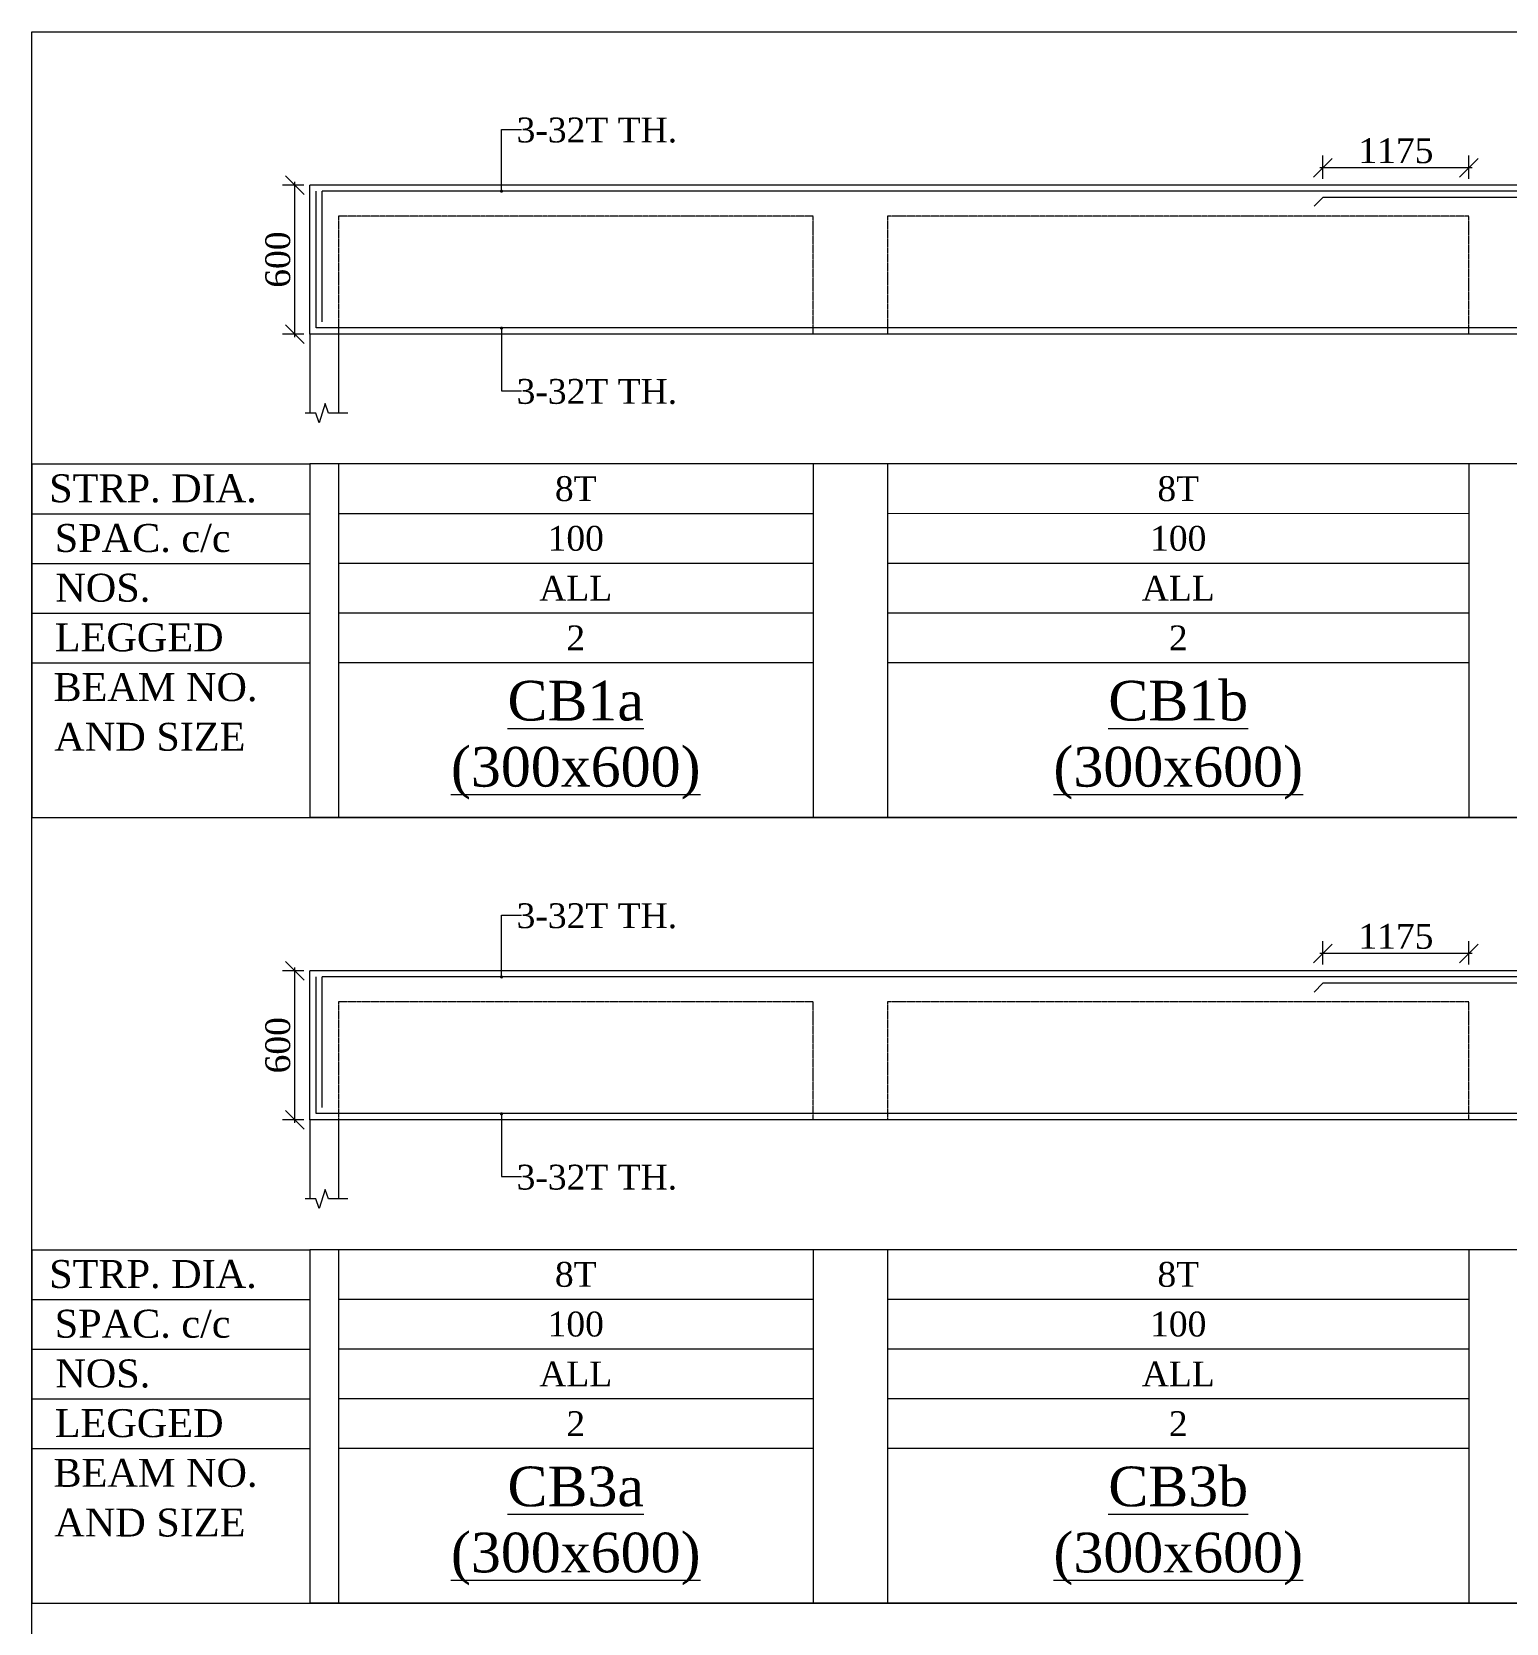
# Model space of a CAD drawing. Header units: inches. Extents: x 11017527 to 11245450, y -2821070 to -2693013.
# Drawn here: x 11187770 to 11199639, y -2738076 to -2725269 of the extents above; entities that cross this region are included whole.
import ezdxf
from ezdxf.enums import TextEntityAlignment as Align

# ---------------------------------------------------------------- set-up
doc = ezdxf.new("R2010")
doc.units = ezdxf.units.IN
doc.header["$LTSCALE"] = 0.5
doc.header["$MEASUREMENT"] = 0
doc.linetypes.add('HIDDEN', pattern=[9.525, 6.35, -3.175])
doc.layers.get('0').update_dxf_attribs({"lineweight": 0})
for name, color, linetype, lineweight in [('S-CUT OUT LINE', 9, 'Continuous', 9), ('S-DIM L.S.', 4, 'Continuous', 9), ('S-L.S.SECTION', 5, 'Continuous', 9), ('S-L.S.SLAB LINE', 8, 'HIDDEN', 5), ('S-L.S.STEEL', 6, 'Continuous', 15), ('S-SECTION MARK', 7, 'Continuous', 0), ('S-SHEET', 251, 'Continuous', 0), ('S-TEXT', 7, 'Continuous', 0), ('S-TEXT L.S. BEAM NO.', 30, 'Continuous', 5), ('S-TEXT. L.S.', 7, 'Continuous', 13)]:
    doc.layers.add(name, color=color, linetype=linetype, lineweight=lineweight)
doc.styles.add('135', font='arial.ttf', dxfattribs={"width": 0.8, "height": 135})
doc.styles.get("Standard").update_dxf_attribs({"font": 'times.ttf'})
doc.styles.add('TEXT', font='times.ttf')
doc.dimstyles.new('75', dxfattribs={"dimtxt": 135, "dimasz": 90, "dimexe": 0.1, "dimexo": 0.03, "dimgap": 0.09, "dimtad": 1, "dimdec": 0, "dimzin": 0, "dimdsep": 46, "dimtxsty": '135', "dimblk": 'ARCHTICK', "dimcen": 0.09, "dimclrd": 256, "dimclre": 256, "dimclrt": 256, "dimadec": 0, "dimazin": 0, "dimtfac": 1, "dimtdec": 0, "dimtofl": 0, "dimtmove": 1, "dimatfit": 3, "dimldrblk": 'DOTSMALL', "dimfxl": 1, "dimtolj": 1, "dimtzin": 0, "dimlwd": -1, "dimlwe": -1, "dimarcsym": 0})
doc.dimstyles.new('SETU_1', dxfattribs={"dimtxt": 200, "dimasz": 150, "dimexe": 100, "dimexo": 50, "dimgap": 35, "dimtad": 1, "dimdec": 0, "dimzin": 0, "dimdsep": 46, "dimtxsty": 'Standard', "dimblk": 'OBLIQUE', "dimcen": 150, "dimdle": 25, "dimclrd": 4, "dimclre": 7, "dimclrt": 256, "dimadec": 0, "dimazin": 0, "dimtfac": 1, "dimtdec": 0, "dimtofl": 0, "dimtmove": 1, "dimatfit": 3, "dimfxl": 1, "dimtolj": 1, "dimtzin": 0, "dimlwd": -1, "dimlwe": 5, "dimarcsym": 1})

# ---------------------------------------------------------------- blocks, each defined once
blk = doc.blocks.new('_Oblique')
at = {"color": 0, "linetype": 'ByBlock', "lineweight": -2}
blk.add_line((-0.5, -0.5), (0.5, 0.5), dxfattribs=at)
blk = doc.blocks.new('*D213')
at = {"layer": 'S-DIM L.S.', "color": 7, "lineweight": 5, "transparency": 16777216}
for p, q in [((11189959, -2726502), (11189788, -2726502)), ((11189959, -2727702), (11189788, -2727702))]:
    blk.add_line(p, q, dxfattribs=at)
at = {"layer": 'S-DIM L.S.', "color": 6, "transparency": 16777216}
blk.add_line((11189888, -2727727), (11189888, -2726477), dxfattribs=at)
at = {"layer": 'S-DIM L.S.', "color": 6, "transparency": 16777216, "xscale": 150, "yscale": 150, "zscale": 150}
for p, rotation in [((11189888, -2726502), 90), ((11189888, -2727702), 270)]:
    blk.add_blockref('_Oblique', p, dxfattribs=dict(at, rotation=rotation))
at = {"layer": 'S-DIM L.S.', "transparency": 16777216, "insert": (11189751, -2727102), "char_height": 200, "attachment_point": 5, "rotation": 90, "style": 'TEXT'}
blk.add_mtext('\\A1;600', dxfattribs=at)
blk = doc.blocks.new('_ArchTick')
at = {"color": 0, "linetype": 'ByBlock', "const_width": 0.15}
blk.add_lwpolyline([(-0.5, -0.5), (0.5, 0.5)], dxfattribs=at)
blk = doc.blocks.new('*D219')
at = {"layer": 'S-DIM L.S.', "color": 7, "lineweight": 5, "transparency": 16777216}
for p, q in [((11198164, -2726452), (11198164, -2726264)), ((11199339, -2726452), (11199339, -2726264))]:
    blk.add_line(p, q, dxfattribs=at)
at = {"layer": 'S-DIM L.S.', "color": 7, "transparency": 16777216}
blk.add_line((11199364, -2726364), (11198139, -2726364), dxfattribs=at)
at = {"layer": 'S-DIM L.S.', "color": 7, "transparency": 16777216, "xscale": 150, "yscale": 150, "zscale": 150, "rotation": 180}
blk.add_blockref('_Oblique', (11198164, -2726364), dxfattribs=at)
at = {"layer": 'S-DIM L.S.', "color": 7, "transparency": 16777216, "xscale": 150, "yscale": 150, "zscale": 150}
blk.add_blockref('_Oblique', (11199339, -2726364), dxfattribs=at)
at = {"layer": 'S-DIM L.S.', "transparency": 16777216, "insert": (11198751, -2726227), "char_height": 200, "attachment_point": 5, "style": 'TEXT'}
blk.add_mtext('\\A1;1175', dxfattribs=at)
blk = doc.blocks.new('*D238')
at = {"layer": 'S-DIM L.S.', "color": 7, "lineweight": 5, "transparency": 16777216}
for p, q in [((11189959, -2732825), (11189788, -2732825)), ((11189959, -2734025), (11189788, -2734025))]:
    blk.add_line(p, q, dxfattribs=at)
at = {"layer": 'S-DIM L.S.', "color": 6, "transparency": 16777216}
blk.add_line((11189888, -2734050), (11189888, -2732800), dxfattribs=at)
at = {"layer": 'S-DIM L.S.', "color": 6, "transparency": 16777216, "xscale": 150, "yscale": 150, "zscale": 150}
for p, rotation in [((11189888, -2732825), 90), ((11189888, -2734025), 270)]:
    blk.add_blockref('_Oblique', p, dxfattribs=dict(at, rotation=rotation))
at = {"layer": 'S-DIM L.S.', "transparency": 16777216, "insert": (11189751, -2733425), "char_height": 200, "attachment_point": 5, "rotation": 90, "style": 'TEXT'}
blk.add_mtext('\\A1;600', dxfattribs=at)
blk = doc.blocks.new('*D265')
at = {"layer": 'S-DIM L.S.', "color": 7, "lineweight": 5, "transparency": 16777216}
for p, q in [((11198164, -2732776), (11198164, -2732587)), ((11199339, -2732776), (11199339, -2732587))]:
    blk.add_line(p, q, dxfattribs=at)
at = {"layer": 'S-DIM L.S.', "color": 7, "transparency": 16777216}
blk.add_line((11199364, -2732687), (11198139, -2732687), dxfattribs=at)
at = {"layer": 'S-DIM L.S.', "color": 7, "transparency": 16777216, "xscale": 150, "yscale": 150, "zscale": 150, "rotation": 180}
blk.add_blockref('_Oblique', (11198164, -2732687), dxfattribs=at)
at = {"layer": 'S-DIM L.S.', "color": 7, "transparency": 16777216, "xscale": 150, "yscale": 150, "zscale": 150}
blk.add_blockref('_Oblique', (11199339, -2732687), dxfattribs=at)
at = {"layer": 'S-DIM L.S.', "transparency": 16777216, "insert": (11198751, -2732550), "char_height": 200, "attachment_point": 5, "style": 'TEXT'}
blk.add_mtext('\\A1;1175', dxfattribs=at)

msp = doc.modelspace()

# ---------------------------------------------------------------- linework, layer by layer
at = {"layer": 'S-CUT OUT LINE'}
for points, elevation in [([(11190313.535, -2728338.112), (11190158.818, -2728338.112), (11190130.848, -2728261.264), (11190084.171, -2728414.96), (11190056.201, -2728338.112), (11189970.985, -2728338.112)], 0.007), ([(11190313.535, -2734661.873), (11190158.818, -2734661.873), (11190130.848, -2734585.025), (11190084.171, -2734738.721), (11190056.201, -2734661.873), (11189970.985, -2734661.873)], 0.005)]:
    msp.add_lwpolyline(points, dxfattribs=dict(at, elevation=elevation))
at = {"layer": 'S-L.S.SECTION', "color": 5}
for p, q in [((11215543.288, -2726501.728, -0.031), (11190008.535, -2726501.728, -0.016)), ((11190008.535, -2727701.728, -0.016), (11190008.535, -2726501.728, -0.016)), ((11215543.288, -2727701.728, -0.031), (11190008.535, -2727701.728, -0.016)), ((11215543.288, -2732825.488, -0.033), (11190008.535, -2732825.488, -0.017)), ((11190008.535, -2734025.488, -0.017), (11190008.535, -2732825.488, -0.017)), ((11215543.288, -2734025.488, -0.033), (11190008.535, -2734025.488, -0.017))]:
    msp.add_line(p, q, dxfattribs=at)
at = {"layer": 'S-L.S.SECTION', "color": 1}
for p, q in [((11190008.535, -2727701.728, -0.016), (11190008.535, -2728338.112, -0.016)), ((11190238.535, -2727701.728, 0.009), (11190238.535, -2728338.112, 0.009)), ((11190008.535, -2734025.488, -0.017), (11190008.535, -2734661.873, -0.017)), ((11190238.535, -2734025.488, 0.007), (11190238.535, -2734661.873, 0.007))]:
    msp.add_line(p, q, dxfattribs=at)
at = {"layer": 'S-L.S.SLAB LINE', "linetype": 'HIDDEN', "ltscale": 0.8}
for p, q in [((11194058.871, -2726751.729, -0.007), (11190238.535, -2726751.729, 0.002)), ((11190238.535, -2726751.729, -0.016), (11190238.535, -2727701.728, -0.016)), ((11194058.871, -2727701.728, -0.01), (11194058.871, -2726751.729, -0.01)), ((11199338.871, -2726751.729, -0.02), (11194658.871, -2726751.729, -0.009)), ((11194658.871, -2726751.729, -0.007), (11194658.871, -2727701.68, -0.007)), ((11199338.871, -2727701.728, -0.01), (11199338.871, -2726751.729, -0.01)), ((11194058.871, -2733075.49, -0.009), (11190238.535, -2733075.49, 0.001)), ((11190238.535, -2733075.49, -0.017), (11190238.535, -2734025.488, -0.017)), ((11194058.871, -2734025.488, -0.012), (11194058.871, -2733075.49, -0.012)), ((11199338.871, -2733075.49, -0.022), (11194658.871, -2733075.49, -0.01)), ((11194658.871, -2733075.49, -0.008), (11194658.871, -2734025.44, -0.008)), ((11199338.871, -2734025.488, -0.012), (11199338.871, -2733075.49, -0.012))]:
    msp.add_line(p, q, dxfattribs=at)
at = {"layer": 'S-L.S.STEEL', "color": 1}
for p, q in [((11190058.535, -2727651.728, -0.016), (11190058.535, -2726551.728, -0.016)), ((11215443.288, -2726551.728, -0.031), (11190108.535, -2726551.728, -0.016)), ((11190108.535, -2727601.728, -0.016), (11190108.535, -2726551.728, -0.016)), ((11215493.288, -2727651.728, -0.031), (11190058.535, -2727651.728, -0.016)), ((11190058.535, -2733975.488, -0.017), (11190058.535, -2732875.488, -0.017)), ((11215443.288, -2732875.488, -0.033), (11190108.535, -2732875.488, -0.017)), ((11190108.535, -2733925.488, -0.017), (11190108.535, -2732875.488, -0.017)), ((11215493.288, -2733975.488, -0.033), (11190058.535, -2733975.488, -0.017))]:
    msp.add_line(p, q, dxfattribs=at)
at = {"layer": 'S-L.S.STEEL'}
for p, q in [((11198163.871, -2726601.776, -0.012), (11198092.863, -2726672.784, -0.012)), ((11201688.871, -2726601.776, 0.006), (11198163.871, -2726601.776, -0.063)), ((11198163.871, -2732925.536, -0.014), (11198092.863, -2732996.545, -0.014)), ((11201688.871, -2732925.536, 0.004), (11198163.871, -2732925.536, -0.064))]:
    msp.add_line(p, q, dxfattribs=at)
at = {"layer": 'S-SHEET'}
for p, q in [((11187769.912, -2728746.728, 0.001), (11190008.535, -2728746.728, 0.001)), ((11187769.912, -2728746.728), (11187769.912, -2731592.515)), ((11215543.288, -2728746.728, -0.016), (11190008.535, -2728746.728, 0.001)), ((11190008.535, -2728746.728, -0.016), (11190008.535, -2731592.515, -0.016)), ((11190238.535, -2728746.728, -0.015), (11190238.535, -2731592.515, -0.015)), ((11194058.871, -2728746.728, -0.01), (11194058.871, -2731592.515, -0.01)), ((11194058.871, -2728746.728, 0.002), (11194058.871, -2731592.515, 0.002)), ((11194658.871, -2728746.68, -0.007), (11194658.871, -2731592.467, -0.007)), ((11199338.871, -2728746.728, -0.01), (11199338.871, -2731592.515, -0.01)), ((11199338.871, -2728746.728, 0.002), (11199338.871, -2731592.515, 0.002)), ((11187769.912, -2729146.728, 0.001), (11190008.535, -2729146.728, 0.001)), ((11194058.871, -2729146.728, -0.001), (11190238.535, -2729146.728, -0.015)), ((11199338.871, -2729146.705, 0.004), (11194658.871, -2729146.68, 0.004)), ((11187769.912, -2729546.728, 0.001), (11190008.535, -2729546.728, 0.001)), ((11194058.871, -2729546.728, -0.001), (11190238.535, -2729546.728, -0.015)), ((11199338.871, -2729546.705, 0.004), (11194658.871, -2729546.68, 0.004)), ((11187769.912, -2729946.728, 0.001), (11190008.535, -2729946.728, 0.001)), ((11194058.871, -2729946.728, -0.001), (11190238.535, -2729946.728, -0.015)), ((11199338.871, -2729946.705, 0.004), (11194658.871, -2729946.68, 0.004)), ((11187769.912, -2730346.728, 0.001), (11190008.535, -2730346.728, 0.001)), ((11194058.871, -2730346.728, -0.001), (11190238.535, -2730346.728, -0.015)), ((11199338.871, -2730346.705, 0.004), (11194658.871, -2730346.68, 0.004)), ((11187769.912, -2731592.515, 0.001), (11245449.902, -2731592.515, 0.001)), ((11187769.912, -2731592.515, 0.001), (11190008.535, -2731592.515, 0.001)), ((11215543.288, -2731592.515, -0.016), (11190008.535, -2731592.515, 0.001)), ((11187769.912, -2735070.488), (11190008.535, -2735070.488)), ((11187769.912, -2735070.489, -0.001), (11187769.912, -2737916.276, -0.001)), ((11215543.288, -2735070.488, -0.017), (11190008.535, -2735070.488)), ((11190008.535, -2735070.488, -0.017), (11190008.535, -2737916.276, -0.017)), ((11190238.535, -2735070.488, -0.017), (11190238.535, -2737916.276, -0.017)), ((11194058.871, -2735070.488, -0.012), (11194058.871, -2737916.276, -0.012)), ((11194058.871, -2735070.488, 0), (11194058.871, -2737916.276, 0)), ((11194658.871, -2735070.44, -0.008), (11194658.871, -2737916.228, -0.008)), ((11199338.871, -2735070.488, -0.012), (11199338.871, -2737916.276, -0.012)), ((11199338.871, -2735070.488, 0), (11199338.871, -2737916.276, 0)), ((11187769.912, -2735470.488), (11190008.535, -2735470.488)), ((11194058.871, -2735470.488, -0.002), (11190238.535, -2735470.488, -0.017)), ((11199338.871, -2735470.466, 0.002), (11194658.871, -2735470.44, 0.002)), ((11187769.912, -2735870.488), (11190008.535, -2735870.488)), ((11194058.871, -2735870.488, -0.002), (11190238.535, -2735870.488, -0.017)), ((11199338.871, -2735870.466, 0.002), (11194658.871, -2735870.44, 0.002)), ((11187769.912, -2736270.488), (11190008.535, -2736270.488)), ((11194058.871, -2736270.488, -0.002), (11190238.535, -2736270.488, -0.017)), ((11199338.871, -2736270.466, 0.002), (11194658.871, -2736270.44, 0.002)), ((11187769.912, -2736670.488), (11190008.535, -2736670.488)), ((11194058.871, -2736670.488, -0.002), (11190238.535, -2736670.488, -0.017)), ((11199338.871, -2736670.466, 0.002), (11194658.871, -2736670.44, 0.002)), ((11187769.912, -2737916.276), (11190008.535, -2737916.276)), ((11187769.912, -2737916.277, -0.001), (11245449.902, -2737916.277, -0.001)), ((11215543.288, -2737916.276, -0.017), (11190008.535, -2737916.276))]:
    msp.add_line(p, q, dxfattribs=at)
msp.add_lwpolyline([(11245449.902, -2772611.23), (11187769.912, -2772611.23), (11187769.912, -2725268.754), (11245449.902, -2725268.754)], close=True, dxfattribs=at)

# ---------------------------------------------------------------- texts
at = {"layer": 'S-TEXT', "style": 'TEXT'}
for s, p in [('STRP. DIA.', (11188745.245, -2729054.784, 0.001)), ('SPAC. c/c', (11188662.107, -2729454.784, 0.001)), ('NOS.', (11188341.559, -2729854.784, 0.001)), ('LEGGED', (11188634.205, -2730254.784, 0.001)), ('BEAM NO.', (11188765.44, -2730654.784, 0.001)), ('AND SIZE', (11188720.234, -2731054.784, 0.001)), ('STRP. DIA.', (11188745.245, -2735378.545)), ('SPAC. c/c', (11188662.107, -2735778.545)), ('NOS.', (11188341.559, -2736178.545)), ('LEGGED', (11188634.205, -2736578.545)), ('BEAM NO.', (11188765.44, -2736978.545)), ('AND SIZE', (11188720.234, -2737378.545))]:
    msp.add_text(s, height=225, dxfattribs=at).set_placement(p, align=Align.CENTER)
at = {"layer": 'S-TEXT', "char_height": 200, "attachment_point": 5, "style": 'TEXT'}
for s, insert, width in [('8T', (11192148.703, -2728946.713, 0), 1420.33685), ('8T', (11196998.871, -2728946.713, 0), 2280), ('\\pxt9.000002;100', (11192148.703, -2729346.698, -0.005), 1420.33685), ('\\pxt9.000002;100', (11196998.871, -2729346.698, -0.005), 2280), ('ALL', (11192148.703, -2729746.698, -0.005), 1420.33685), ('ALL', (11196998.871, -2729746.698, -0.005), 2280), ('2', (11192148.703, -2730146.713, -0.008), 3820.33685), ('2', (11196998.871, -2730146.702, -0.006), 4680), ('8T', (11192148.703, -2735270.474, -0.001), 1420.33685), ('8T', (11196998.871, -2735270.474, -0.002), 2280), ('\\pxt9.000002;100', (11192148.703, -2735670.459, -0.007), 1420.33685), ('\\pxt9.000002;100', (11196998.871, -2735670.459, -0.007), 2280), ('ALL', (11192148.703, -2736070.459, -0.007), 1420.33685), ('ALL', (11196998.871, -2736070.459, -0.007), 2280), ('2', (11192148.703, -2736470.474, -0.01), 3820.33685), ('2', (11196998.871, -2736470.462, -0.008), 4680)]:
    msp.add_mtext(s, dxfattribs=dict(at, insert=insert, width=width))
at = {"layer": 'S-TEXT L.S. BEAM NO.', "linetype": 'ByBlock', "char_height": 319.2745, "attachment_point": 5, "style": 'TEXT'}
for s, insert, width in [('{\\LCB1a\\P(300x600)}', (11192148.703, -2730969.606, -0.006), 3820.33685), ('{\\LCB1b\\P(300x600)}', (11196998.871, -2730969.606, -0.006), 4680), ('{\\LCB3a\\P(300x600)}', (11192148.703, -2737293.367, -0.007), 3820.33685), ('{\\LCB3b\\P(300x600)}', (11196998.871, -2737293.367, -0.008), 4680)]:
    msp.add_mtext(s, dxfattribs=dict(at, insert=insert, width=width))
at = {"layer": 'S-TEXT. L.S.', "style": 'TEXT'}
for p in [(11192318.579, -2726158.533, -0.039), (11192318.579, -2728262.572, -0.039), (11192318.579, -2732482.294, -0.04), (11192318.579, -2734586.333, -0.04)]:
    msp.add_text('3-32T TH.', height=200, dxfattribs=at).set_placement(p, align=Align.CENTER)

# ---------------------------------------------------------------- dimensions: what is measured, and where the dimension line sits
at = {"layer": 'S-DIM L.S.'}
for base, p1, p2, picture, middle in [((11198163.871, -2726363.624, -0.012), (11199338.871, -2726501.776, -0.012), (11198163.871, -2726501.776, -0.012), '*D219', (11198751.371, -2726226.605, -0.012)), ((11198163.871, -2732687.385, -0.014), (11199338.871, -2732825.536, -0.014), (11198163.871, -2732825.536, -0.014), '*D265', (11198751.371, -2732550.366, -0.014))]:
    dim = msp.add_linear_dim(base=base, p1=p1, p2=p2, angle=180, dimstyle='SETU_1', override={"dimtxsty": 'TEXT', "dimblk": 'Oblique', "dimclrd": 7, "dimarcsym": 1}, dxfattribs=at)
    dim.commit()
    dim.dimension.update_dxf_attribs({"geometry": picture, "text_midpoint": middle})
at = {"layer": 'S-DIM L.S.', "color": 7}
for base, p1, p2, picture, middle in [((11189887.621, -2726501.728, -0.016), (11190008.535, -2727701.728, -0.016), (11190008.535, -2726501.728, -0.016), '*D213', (11189750.89, -2727101.728, -0.016)), ((11189887.621, -2732825.488, -0.017), (11190008.535, -2734025.488, -0.017), (11190008.535, -2732825.488, -0.017), '*D238', (11189750.89, -2733425.488, -0.017))]:
    dim = msp.add_linear_dim(base=base, p1=p1, p2=p2, angle=90, dimstyle='SETU_1', override={"dimlfac": 0.5, "dimtxsty": 'TEXT', "dimclrd": 6, "dimarcsym": 1}, dxfattribs=at)
    dim.commit()
    dim.dimension.update_dxf_attribs({"geometry": picture, "text_midpoint": middle})

# ---------------------------------------------------------------- leaders
at = {"layer": 'S-SECTION MARK'}
for points in [[(11191551.103, -2726551.728, -0.042), (11191551.103, -2726053.739, -0.042), (11191712.603, -2726053.739, -0.042)], [(11191551.103, -2727653.09, -0.042), (11191551.103, -2728157.778, -0.042), (11191712.603, -2728157.778, -0.042)], [(11191551.103, -2732875.488, -0.043), (11191551.103, -2732377.5, -0.043), (11191712.603, -2732377.5, -0.043)], [(11191551.103, -2733976.851, -0.043), (11191551.103, -2734481.538, -0.043), (11191712.603, -2734481.538, -0.043)]]:
    msp.add_leader(points, dimstyle='75', override={"dimasz": 100, "dimclrd": 7}, dxfattribs=at)

doc.saveas('drawing.dxf')
